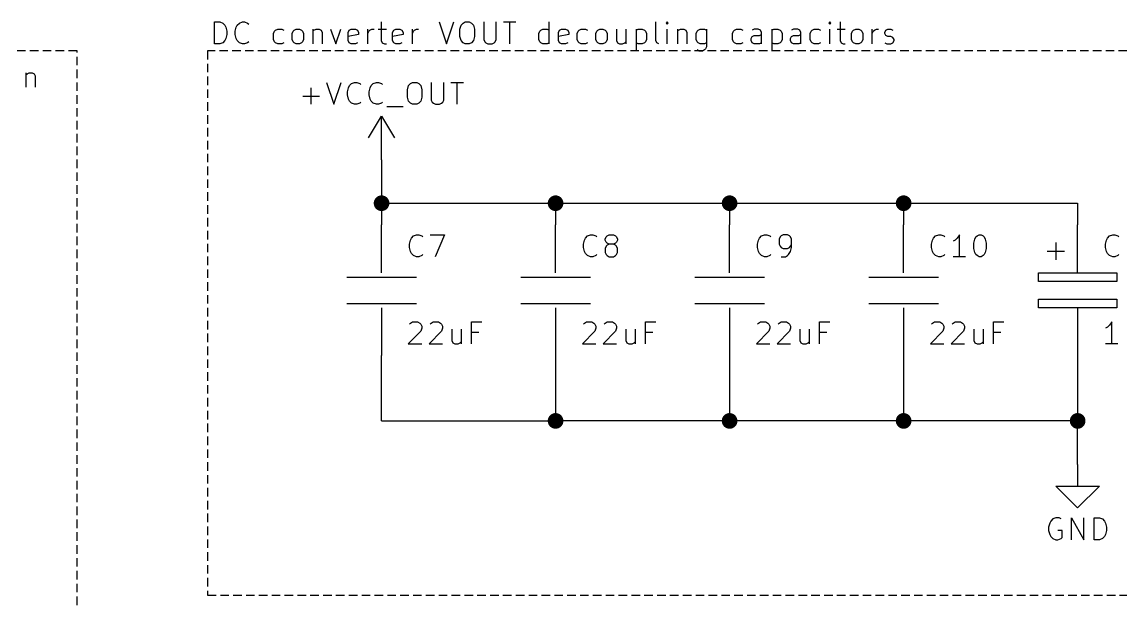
# Model space of a CAD drawing. Header units: millimetres. Extents: x 10 to 287, y -200 to -10.
# Drawn here: x 145.4 to 209.5, y -104.4 to -70.7 of the extents above; entities that cross this region are included whole.
import ezdxf

# ---------------------------------------------------------------- set-up
doc = ezdxf.new("R2010")
doc.units = ezdxf.units.MM
doc.linetypes.add('DASHED', pattern=[0.75, 0.5, -0.25])
for name, color, linetype in [('CYAN', 134, 'CONTINUOUS'), ('GREEN', 94, 'CONTINUOUS'), ('LIGHTBLUE', 172, 'CONTINUOUS'), ('RED', 14, 'CONTINUOUS')]:
    doc.layers.add(name, color=color, linetype=linetype)

msp = doc.modelspace()

# ---------------------------------------------------------------- linework, layer by layer
at = {"layer": 'CYAN', "linetype": 'CONTINUOUS'}
for p, q in [((163.1647, -74.2392), (163.588, -75.5092)), ((163.588, -75.5092), (164.0114, -74.2392)), ((164.4952, -74.4207), (164.6162, -74.2997)), ((164.6162, -74.2997), (164.7976, -74.2392)), ((164.7976, -74.2392), (164.9185, -74.2392)), ((164.9185, -74.2392), (165.1, -74.2997)), ((165.1, -74.2997), (165.1604, -74.3602)), ((165.7652, -74.4207), (165.8862, -74.2997)), ((165.8862, -74.2997), (166.0676, -74.2392)), ((166.0676, -74.2392), (166.1885, -74.2392)), ((166.1885, -74.2392), (166.37, -74.2997)), ((166.37, -74.2997), (166.4304, -74.3602)), ((167.9423, -74.4207), (168.0633, -74.2997)), ((168.0633, -74.2997), (168.1842, -74.2392)), ((168.1842, -74.2392), (168.4261, -74.2392)), ((168.4261, -74.2392), (168.5471, -74.2997)), ((168.5471, -74.2997), (168.668, -74.4207)), ((169.2728, -74.2392), (169.2728, -75.2673)), ((169.9985, -75.2673), (169.9985, -74.2392)), ((170.4219, -74.2392), (171.1476, -74.2392)), ((170.7848, -75.5092), (170.7848, -74.2392)), ((162.2575, -75.5092), (162.2575, -74.5416)), ((164.3743, -74.7835), (164.4347, -74.5416)), ((164.3743, -74.9649), (164.3743, -74.7835)), ((164.4347, -75.2068), (164.3743, -74.9649)), ((164.4347, -74.5416), (164.4952, -74.4207)), ((165.6443, -74.7835), (165.7047, -74.5416)), ((165.6443, -74.9649), (165.6443, -74.7835)), ((165.7047, -75.2068), (165.6443, -74.9649)), ((165.7047, -74.5416), (165.7652, -74.4207)), ((167.8819, -74.6626), (167.9423, -74.4207)), ((167.8819, -75.0859), (167.8819, -74.6626)), ((168.668, -74.4207), (168.7285, -74.6626)), ((168.7285, -74.6626), (168.7285, -75.0859)), ((161.7737, -75.0254), (162.7414, -75.0254)), ((164.4952, -75.3278), (164.4347, -75.2068)), ((164.6162, -75.4488), (164.4952, -75.3278)), ((164.7976, -75.5092), (164.6162, -75.4488)), ((164.9185, -75.5092), (164.7976, -75.5092)), ((165.1, -75.4488), (164.9185, -75.5092)), ((165.1604, -75.3883), (165.1, -75.4488)), ((165.7652, -75.3278), (165.7047, -75.2068)), ((165.8862, -75.4488), (165.7652, -75.3278)), ((166.0676, -75.5092), (165.8862, -75.4488)), ((166.1885, -75.5092), (166.0676, -75.5092)), ((166.37, -75.4488), (166.1885, -75.5092)), ((166.4304, -75.3883), (166.37, -75.4488)), ((166.6724, -75.6302), (167.64, -75.6302)), ((167.9423, -75.3278), (167.8819, -75.0859)), ((168.0633, -75.4488), (167.9423, -75.3278)), ((168.1842, -75.5092), (168.0633, -75.4488)), ((168.4261, -75.5092), (168.1842, -75.5092)), ((168.5471, -75.4488), (168.4261, -75.5092)), ((168.668, -75.3278), (168.5471, -75.4488)), ((168.7285, -75.0859), (168.668, -75.3278)), ((169.2728, -75.2673), (169.3333, -75.3883)), ((169.3333, -75.3883), (169.3938, -75.4488)), ((169.3938, -75.4488), (169.5147, -75.5092)), ((169.5147, -75.5092), (169.7566, -75.5092)), ((169.7566, -75.5092), (169.8776, -75.4488)), ((169.8776, -75.4488), (169.9381, -75.3883)), ((169.9381, -75.3883), (169.9985, -75.2673)), ((168.0535, -83.4316), (168.114, -83.3107)), ((168.114, -83.3107), (168.235, -83.1897)), ((168.235, -83.1897), (168.4164, -83.1292)), ((168.4164, -83.1292), (168.5373, -83.1292)), ((168.5373, -83.1292), (168.7188, -83.1897)), ((168.7188, -83.1897), (168.7792, -83.2502)), ((169.2026, -83.1292), (170.0492, -83.1292)), ((170.0492, -83.1292), (169.505, -84.3992)), ((178.2135, -83.4316), (178.274, -83.3107)), ((178.274, -83.3107), (178.395, -83.1897)), ((178.395, -83.1897), (178.5764, -83.1292)), ((178.5764, -83.1292), (178.6973, -83.1292)), ((178.6973, -83.1292), (178.8788, -83.1897)), ((178.8788, -83.1897), (178.9392, -83.2502)), ((179.4231, -83.3711), (179.4835, -83.2502)), ((179.4835, -83.2502), (179.544, -83.1897)), ((179.544, -83.1897), (179.665, -83.1292)), ((179.665, -83.1292), (179.9069, -83.1292)), ((179.9069, -83.1292), (180.0278, -83.1897)), ((180.0278, -83.1897), (180.0883, -83.2502)), ((180.0883, -83.2502), (180.1488, -83.3711)), ((188.3735, -83.4316), (188.434, -83.3107)), ((188.434, -83.3107), (188.555, -83.1897)), ((188.555, -83.1897), (188.7364, -83.1292)), ((188.7364, -83.1292), (188.8573, -83.1292)), ((188.8573, -83.1292), (189.0388, -83.1897)), ((189.0388, -83.1897), (189.0992, -83.2502)), ((189.6435, -83.2502), (189.5831, -83.3711)), ((189.704, -83.1897), (189.6435, -83.2502)), ((189.825, -83.1292), (189.704, -83.1897)), ((190.0669, -83.1292), (189.825, -83.1292)), ((190.1878, -83.1897), (190.0669, -83.1292)), ((190.2483, -83.2502), (190.1878, -83.1897)), ((190.3088, -83.3711), (190.2483, -83.2502)), ((198.5335, -83.4316), (198.594, -83.3107)), ((198.594, -83.3107), (198.715, -83.1897)), ((198.715, -83.1897), (198.8964, -83.1292)), ((198.8964, -83.1292), (199.0173, -83.1292)), ((199.0173, -83.1292), (199.1988, -83.1897)), ((199.1988, -83.1897), (199.2592, -83.2502)), ((199.985, -83.3107), (199.864, -83.4316)), ((200.1059, -83.1292), (199.985, -83.3107)), ((200.1059, -84.3992), (200.1059, -83.1292)), ((201.013, -83.3711), (201.0735, -83.2502)), ((201.0735, -83.2502), (201.134, -83.1897)), ((201.134, -83.1897), (201.2549, -83.1292)), ((201.2549, -83.1292), (201.3759, -83.1292)), ((201.3759, -83.1292), (201.4968, -83.1897)), ((201.4968, -83.1897), (201.5573, -83.2502)), ((201.5573, -83.2502), (201.6178, -83.3711)), ((208.6935, -83.4316), (208.754, -83.3107)), ((208.754, -83.3107), (208.875, -83.1897)), ((208.875, -83.1897), (209.0564, -83.1292)), ((209.0564, -83.1292), (209.1773, -83.1292)), ((209.1773, -83.1292), (209.3588, -83.1897)), ((209.3588, -83.1897), (209.4192, -83.2502)), ((167.9931, -83.6735), (168.0535, -83.4316)), ((167.9931, -83.8549), (167.9931, -83.6735)), ((168.0535, -84.0968), (167.9931, -83.8549)), ((178.1531, -83.6735), (178.2135, -83.4316)), ((178.1531, -83.8549), (178.1531, -83.6735)), ((178.2135, -84.0968), (178.1531, -83.8549)), ((179.4231, -83.4316), (179.4231, -83.3711)), ((179.4835, -83.5526), (179.4231, -83.4316)), ((179.4835, -83.7945), (179.4231, -83.9154)), ((179.4231, -83.9154), (179.4231, -84.1573)), ((179.544, -83.613), (179.4835, -83.5526)), ((179.544, -83.734), (179.4835, -83.7945)), ((179.665, -83.6735), (179.544, -83.613)), ((179.665, -83.6735), (179.544, -83.734)), ((179.9069, -83.6735), (179.665, -83.6735)), ((180.0278, -83.613), (179.9069, -83.6735)), ((180.0278, -83.734), (179.9069, -83.6735)), ((180.0883, -83.5526), (180.0278, -83.613)), ((180.0883, -83.7945), (180.0278, -83.734)), ((180.1488, -83.4316), (180.0883, -83.5526)), ((180.1488, -83.9154), (180.0883, -83.7945)), ((180.1488, -83.3711), (180.1488, -83.4316)), ((180.1488, -84.1573), (180.1488, -83.9154)), ((188.3131, -83.6735), (188.3735, -83.4316)), ((188.3131, -83.8549), (188.3131, -83.6735)), ((188.3735, -84.0968), (188.3131, -83.8549)), ((189.5831, -83.3711), (189.5831, -83.6735)), ((189.5831, -83.6735), (189.6435, -83.7945)), ((189.6435, -83.7945), (189.704, -83.8549)), ((189.704, -83.8549), (189.825, -83.9154)), ((189.825, -83.9154), (190.0669, -83.9154)), ((190.0669, -83.9154), (190.1878, -83.8549)), ((190.1878, -83.8549), (190.2483, -83.7945)), ((190.2483, -83.7945), (190.3088, -83.6735)), ((190.2483, -84.0968), (190.3088, -83.8549)), ((190.3088, -83.8549), (190.3088, -83.3711)), ((198.4731, -83.6735), (198.5335, -83.4316)), ((198.4731, -83.8549), (198.4731, -83.6735)), ((198.5335, -84.0968), (198.4731, -83.8549)), ((199.864, -83.4316), (199.7431, -83.4921)), ((200.9526, -83.613), (201.013, -83.3711)), ((200.9526, -83.9154), (200.9526, -83.613)), ((201.013, -84.1573), (200.9526, -83.9154)), ((201.6178, -83.3711), (201.6783, -83.613)), ((201.6783, -83.9154), (201.6178, -84.1573)), ((201.6783, -83.613), (201.6783, -83.9154)), ((208.6331, -83.6735), (208.6935, -83.4316)), ((208.6331, -83.8549), (208.6331, -83.6735)), ((208.6935, -84.0968), (208.6331, -83.8549)), ((168.114, -84.2178), (168.0535, -84.0968)), ((168.235, -84.3388), (168.114, -84.2178)), ((168.4164, -84.3992), (168.235, -84.3388)), ((168.5373, -84.3992), (168.4164, -84.3992)), ((168.7188, -84.3388), (168.5373, -84.3992)), ((168.7792, -84.2783), (168.7188, -84.3388)), ((178.274, -84.2178), (178.2135, -84.0968)), ((178.395, -84.3388), (178.274, -84.2178)), ((178.5764, -84.3992), (178.395, -84.3388)), ((178.6973, -84.3992), (178.5764, -84.3992)), ((178.8788, -84.3388), (178.6973, -84.3992)), ((178.9392, -84.2783), (178.8788, -84.3388)), ((179.4231, -84.1573), (179.4835, -84.2783)), ((179.4835, -84.2783), (179.544, -84.3388)), ((179.544, -84.3388), (179.665, -84.3992)), ((179.665, -84.3992), (179.9069, -84.3992)), ((179.9069, -84.3992), (180.0278, -84.3388)), ((180.0278, -84.3388), (180.0883, -84.2783)), ((180.0883, -84.2783), (180.1488, -84.1573)), ((188.434, -84.2178), (188.3735, -84.0968)), ((188.555, -84.3388), (188.434, -84.2178)), ((188.7364, -84.3992), (188.555, -84.3388)), ((188.8573, -84.3992), (188.7364, -84.3992)), ((189.0388, -84.3388), (188.8573, -84.3992)), ((189.0992, -84.2783), (189.0388, -84.3388)), ((189.704, -84.3992), (189.9459, -84.3992)), ((189.9459, -84.3992), (190.0669, -84.3388)), ((190.0669, -84.3388), (190.1273, -84.2783)), ((190.1273, -84.2783), (190.2483, -84.0968)), ((198.594, -84.2178), (198.5335, -84.0968)), ((198.715, -84.3388), (198.594, -84.2178)), ((198.8964, -84.3992), (198.715, -84.3388)), ((199.0173, -84.3992), (198.8964, -84.3992)), ((199.1988, -84.3388), (199.0173, -84.3992)), ((199.2592, -84.2783), (199.1988, -84.3388)), ((200.4688, -84.3992), (199.7431, -84.3992)), ((201.0735, -84.2783), (201.013, -84.1573)), ((201.134, -84.3388), (201.0735, -84.2783)), ((201.2549, -84.3992), (201.134, -84.3388)), ((201.3759, -84.3992), (201.2549, -84.3992)), ((201.4968, -84.3388), (201.3759, -84.3992)), ((201.5573, -84.2783), (201.4968, -84.3388)), ((201.6178, -84.1573), (201.5573, -84.2783)), ((208.754, -84.2178), (208.6935, -84.0968)), ((208.875, -84.3388), (208.754, -84.2178)), ((209.0564, -84.3992), (208.875, -84.3388)), ((209.1773, -84.3992), (209.0564, -84.3992)), ((209.3588, -84.3388), (209.1773, -84.3992)), ((209.4192, -84.2783), (209.3588, -84.3388)), ((167.9931, -88.3302), (168.0535, -88.2697)), ((168.0535, -88.2697), (168.1745, -88.2092)), ((168.1745, -88.2092), (168.4769, -88.2092)), ((168.4769, -88.2092), (168.5978, -88.2697)), ((168.5978, -88.2697), (168.6583, -88.3302)), ((168.6583, -88.3302), (168.7188, -88.4511)), ((168.7188, -88.4511), (168.7188, -88.5721)), ((169.2026, -88.3302), (169.263, -88.2697)), ((169.263, -88.2697), (169.384, -88.2092)), ((169.384, -88.2092), (169.6864, -88.2092)), ((169.6864, -88.2092), (169.8073, -88.2697)), ((169.8073, -88.2697), (169.8678, -88.3302)), ((169.8678, -88.3302), (169.9283, -88.4511)), ((169.9283, -88.4511), (169.9283, -88.5721)), ((171.6215, -89.4792), (171.6215, -88.2092)), ((171.6215, -88.2092), (172.2263, -88.2092)), ((178.1531, -88.3302), (178.2135, -88.2697)), ((178.2135, -88.2697), (178.3345, -88.2092)), ((178.3345, -88.2092), (178.6369, -88.2092)), ((178.6369, -88.2092), (178.7578, -88.2697)), ((178.7578, -88.2697), (178.8183, -88.3302)), ((178.8183, -88.3302), (178.8788, -88.4511)), ((178.8788, -88.4511), (178.8788, -88.5721)), ((179.3626, -88.3302), (179.423, -88.2697)), ((179.423, -88.2697), (179.544, -88.2092)), ((179.544, -88.2092), (179.8464, -88.2092)), ((179.8464, -88.2092), (179.9673, -88.2697)), ((179.9673, -88.2697), (180.0278, -88.3302)), ((180.0278, -88.3302), (180.0883, -88.4511)), ((180.0883, -88.4511), (180.0883, -88.5721)), ((181.7815, -89.4792), (181.7815, -88.2092)), ((181.7815, -88.2092), (182.3863, -88.2092)), ((188.3131, -88.3302), (188.3735, -88.2697)), ((188.3735, -88.2697), (188.4945, -88.2092)), ((188.4945, -88.2092), (188.7969, -88.2092)), ((188.7969, -88.2092), (188.9178, -88.2697)), ((188.9178, -88.2697), (188.9783, -88.3302)), ((188.9783, -88.3302), (189.0388, -88.4511)), ((189.0388, -88.4511), (189.0388, -88.5721)), ((189.5226, -88.3302), (189.583, -88.2697)), ((189.583, -88.2697), (189.704, -88.2092)), ((189.704, -88.2092), (190.0064, -88.2092)), ((190.0064, -88.2092), (190.1273, -88.2697)), ((190.1273, -88.2697), (190.1878, -88.3302)), ((190.1878, -88.3302), (190.2483, -88.4511)), ((190.2483, -88.4511), (190.2483, -88.5721)), ((191.9415, -89.4792), (191.9415, -88.2092)), ((191.9415, -88.2092), (192.5463, -88.2092)), ((198.4731, -88.3302), (198.5335, -88.2697)), ((198.5335, -88.2697), (198.6545, -88.2092)), ((198.6545, -88.2092), (198.9569, -88.2092)), ((198.9569, -88.2092), (199.0778, -88.2697)), ((199.0778, -88.2697), (199.1383, -88.3302)), ((199.1383, -88.3302), (199.1988, -88.4511)), ((199.1988, -88.4511), (199.1988, -88.5721)), ((199.6826, -88.3302), (199.743, -88.2697)), ((199.743, -88.2697), (199.864, -88.2092)), ((199.864, -88.2092), (200.1664, -88.2092)), ((200.1664, -88.2092), (200.2873, -88.2697)), ((200.2873, -88.2697), (200.3478, -88.3302)), ((200.3478, -88.3302), (200.4083, -88.4511)), ((200.4083, -88.4511), (200.4083, -88.5721)), ((202.1015, -89.4792), (202.1015, -88.2092)), ((202.1015, -88.2092), (202.7063, -88.2092)), ((208.875, -88.3907), (208.754, -88.5116)), ((208.9959, -88.2092), (208.875, -88.3907)), ((208.9959, -89.4792), (208.9959, -88.2092)), ((168.6583, -88.7535), (167.9326, -89.4792)), ((168.7188, -88.5721), (168.6583, -88.7535)), ((169.8678, -88.7535), (169.1421, -89.4792)), ((169.9283, -88.5721), (169.8678, -88.7535)), ((170.4725, -88.6326), (170.4725, -89.2978)), ((171.0168, -88.6326), (171.0168, -89.4792)), ((172.0449, -88.814), (171.6215, -88.814)), ((178.8183, -88.7535), (178.0926, -89.4792)), ((178.8788, -88.5721), (178.8183, -88.7535)), ((180.0278, -88.7535), (179.3021, -89.4792)), ((180.0883, -88.5721), (180.0278, -88.7535)), ((180.6325, -88.6326), (180.6325, -89.2978)), ((181.1768, -88.6326), (181.1768, -89.4792)), ((182.2049, -88.814), (181.7815, -88.814)), ((188.9783, -88.7535), (188.2526, -89.4792)), ((189.0388, -88.5721), (188.9783, -88.7535)), ((190.1878, -88.7535), (189.4621, -89.4792)), ((190.2483, -88.5721), (190.1878, -88.7535)), ((190.7925, -88.6326), (190.7925, -89.2978)), ((191.3368, -88.6326), (191.3368, -89.4792)), ((192.3649, -88.814), (191.9415, -88.814)), ((199.1383, -88.7535), (198.4126, -89.4792)), ((199.1988, -88.5721), (199.1383, -88.7535)), ((200.3478, -88.7535), (199.6221, -89.4792)), ((200.4083, -88.5721), (200.3478, -88.7535)), ((200.9525, -88.6326), (200.9525, -89.2978)), ((201.4968, -88.6326), (201.4968, -89.4792)), ((202.5249, -88.814), (202.1015, -88.814)), ((208.754, -88.5116), (208.6331, -88.5721)), ((167.9326, -89.4792), (168.7188, -89.4792)), ((169.1421, -89.4792), (169.9283, -89.4792)), ((170.4725, -89.2978), (170.533, -89.4188)), ((170.533, -89.4188), (170.654, -89.4792)), ((170.654, -89.4792), (170.8354, -89.4792)), ((170.8354, -89.4792), (170.9563, -89.4188)), ((170.9563, -89.4188), (171.0168, -89.3583)), ((178.0926, -89.4792), (178.8788, -89.4792)), ((179.3021, -89.4792), (180.0883, -89.4792)), ((180.6325, -89.2978), (180.693, -89.4188)), ((180.693, -89.4188), (180.814, -89.4792)), ((180.814, -89.4792), (180.9954, -89.4792)), ((180.9954, -89.4792), (181.1163, -89.4188)), ((181.1163, -89.4188), (181.1768, -89.3583)), ((188.2526, -89.4792), (189.0388, -89.4792)), ((189.4621, -89.4792), (190.2483, -89.4792)), ((190.7925, -89.2978), (190.853, -89.4188)), ((190.853, -89.4188), (190.974, -89.4792)), ((190.974, -89.4792), (191.1554, -89.4792)), ((191.1554, -89.4792), (191.2763, -89.4188)), ((191.2763, -89.4188), (191.3368, -89.3583)), ((198.4126, -89.4792), (199.1988, -89.4792)), ((199.6221, -89.4792), (200.4083, -89.4792)), ((200.9525, -89.2978), (201.013, -89.4188)), ((201.013, -89.4188), (201.134, -89.4792)), ((201.134, -89.4792), (201.3154, -89.4792)), ((201.3154, -89.4792), (201.4363, -89.4188)), ((201.4363, -89.4188), (201.4968, -89.3583)), ((209.3588, -89.4792), (208.6331, -89.4792)), ((205.3771, -99.9416), (205.3167, -100.1835)), ((205.4376, -99.8207), (205.3771, -99.9416)), ((205.5586, -99.6997), (205.4376, -99.8207)), ((205.74, -99.6392), (205.5586, -99.6997)), ((205.9214, -99.6392), (205.74, -99.6392)), ((206.0424, -99.6997), (205.9214, -99.6392)), ((206.6471, -100.9092), (206.6471, -99.6392)), ((206.6471, -99.6392), (207.3728, -100.9092)), ((207.3728, -100.9092), (207.3728, -99.6392)), ((207.9776, -100.9092), (207.9776, -99.6392)), ((207.9776, -99.6392), (208.28, -99.6392)), ((208.28, -99.6392), (208.4614, -99.6997)), ((208.4614, -99.6997), (208.5824, -99.8207)), ((208.5824, -99.8207), (208.6429, -99.9416)), ((208.6429, -99.9416), (208.7033, -100.1835)), ((205.3167, -100.1835), (205.3167, -100.3649)), ((205.3167, -100.3649), (205.3771, -100.6068)), ((205.3771, -100.6068), (205.4376, -100.7278)), ((206.1028, -100.3649), (205.8609, -100.3649)), ((206.1028, -100.7883), (206.1028, -100.3649)), ((208.6429, -100.6068), (208.5824, -100.7278)), ((208.7033, -100.3649), (208.6429, -100.6068)), ((208.7033, -100.1835), (208.7033, -100.3649)), ((205.4376, -100.7278), (205.5586, -100.8488)), ((205.5586, -100.8488), (205.74, -100.9092)), ((205.74, -100.9092), (205.8609, -100.9092)), ((205.8609, -100.9092), (206.0424, -100.8488)), ((206.0424, -100.8488), (206.1028, -100.7883)), ((208.28, -100.9092), (207.9776, -100.9092)), ((208.4614, -100.8488), (208.28, -100.9092)), ((208.5824, -100.7278), (208.4614, -100.8488))]:
    msp.add_line(p, q, dxfattribs=at)
at = {"layer": 'GREEN', "linetype": 'CONTINUOUS'}
for p, q in [((166.37, -78.74), (166.37, -81.28)), ((166.37, -81.28), (176.53, -81.28)), ((166.37, -81.28), (166.37, -82.55)), ((176.53, -81.28), (186.69, -81.28)), ((176.53, -81.28), (176.53, -82.55)), ((186.69, -81.28), (196.85, -81.28)), ((186.69, -81.28), (186.69, -82.55)), ((196.85, -81.28), (207.01, -81.28)), ((196.85, -81.28), (196.85, -82.55)), ((207.01, -81.28), (207.01, -82.55)), ((166.37, -93.98), (166.37, -90.17)), ((176.53, -90.17), (176.53, -93.98)), ((186.69, -90.17), (186.69, -93.98)), ((196.85, -90.17), (196.85, -93.98)), ((207.01, -90.17), (207.01, -93.98)), ((166.37, -93.98), (176.53, -93.98)), ((186.69, -93.98), (176.53, -93.98)), ((196.85, -93.98), (186.69, -93.98)), ((207.01, -93.98), (196.85, -93.98)), ((207.01, -96.52), (207.01, -93.98))]:
    msp.add_line(p, q, dxfattribs=at)
at = {"layer": 'GREEN', "const_width": 0.4572}
for points in [[(166.1414, -81.28, 1), (166.5986, -81.28, 1)], [(176.3014, -81.28, 1), (176.7586, -81.28, 1)], [(186.4614, -81.28, 1), (186.9186, -81.28, 1)], [(196.6214, -81.28, 1), (197.0786, -81.28, 1)], [(176.3014, -93.98, 1), (176.7586, -93.98, 1)], [(186.4614, -93.98, 1), (186.9186, -93.98, 1)], [(196.6214, -93.98, 1), (197.0786, -93.98, 1)], [(206.7814, -93.98, 1), (207.2386, -93.98, 1)]]:
    msp.add_lwpolyline(points, format="xyb", close=True, dxfattribs=at)
at = {"layer": 'LIGHTBLUE', "linetype": 'CONTINUOUS'}
for p, q in [((156.6167, -71.9762), (156.6167, -70.7062)), ((156.6167, -70.7062), (156.9191, -70.7062)), ((156.9191, -70.7062), (157.1005, -70.7667)), ((157.1005, -70.7667), (157.2215, -70.8877)), ((157.2215, -70.8877), (157.282, -71.0086)), ((157.282, -71.0086), (157.3424, -71.2505)), ((157.8263, -71.2505), (157.8867, -71.0086)), ((157.8867, -71.0086), (157.9472, -70.8877)), ((157.9472, -70.8877), (158.0682, -70.7667)), ((158.0682, -70.7667), (158.2496, -70.7062)), ((158.2496, -70.7062), (158.3705, -70.7062)), ((158.3705, -70.7062), (158.552, -70.7667)), ((158.552, -70.7667), (158.6124, -70.8272)), ((160.1848, -71.19), (160.3058, -71.1296)), ((160.3058, -71.1296), (160.5477, -71.1296)), ((160.5477, -71.1296), (160.6686, -71.19)), ((161.2734, -71.19), (161.3944, -71.1296)), ((161.3944, -71.1296), (161.5758, -71.1296)), ((161.5758, -71.1296), (161.6967, -71.19)), ((162.3619, -71.1296), (162.3619, -71.9762)), ((162.4224, -71.19), (162.5434, -71.1296)), ((162.5434, -71.1296), (162.7248, -71.1296)), ((162.7248, -71.1296), (162.8457, -71.19)), ((163.39, -71.1296), (163.6924, -71.9762)), ((163.6924, -71.9762), (163.9947, -71.1296)), ((164.4785, -71.19), (164.5995, -71.1296)), ((164.5995, -71.1296), (164.8414, -71.1296)), ((164.8414, -71.1296), (164.9623, -71.19)), ((165.5671, -71.9762), (165.5671, -71.1296)), ((165.6881, -71.19), (165.809, -71.1296)), ((165.809, -71.1296), (165.93, -71.1296)), ((166.1719, -71.1296), (166.6557, -71.1296)), ((166.3533, -70.7062), (166.3533, -71.7948)), ((167.079, -71.19), (167.2, -71.1296)), ((167.2, -71.1296), (167.4419, -71.1296)), ((167.4419, -71.1296), (167.5628, -71.19)), ((168.1676, -71.9762), (168.1676, -71.1296)), ((168.2886, -71.19), (168.4095, -71.1296)), ((168.4095, -71.1296), (168.5305, -71.1296)), ((169.74, -70.7062), (170.1633, -71.9762)), ((170.1633, -71.9762), (170.5867, -70.7062)), ((170.9496, -71.1296), (171.01, -70.8877)), ((170.9496, -71.5529), (170.9496, -71.1296)), ((171.01, -70.8877), (171.131, -70.7667)), ((171.131, -70.7667), (171.2519, -70.7062)), ((171.2519, -70.7062), (171.4938, -70.7062)), ((171.4938, -70.7062), (171.6148, -70.7667)), ((171.6148, -70.7667), (171.7357, -70.8877)), ((171.7357, -70.8877), (171.7962, -71.1296)), ((171.7962, -71.1296), (171.7962, -71.5529)), ((172.3405, -70.7062), (172.3405, -71.7343)), ((173.0662, -71.7343), (173.0662, -70.7062)), ((173.4896, -70.7062), (174.2153, -70.7062)), ((173.8525, -71.9762), (173.8525, -70.7062)), ((175.6667, -71.19), (175.7877, -71.1296)), ((175.7877, -71.1296), (176.0296, -71.1296)), ((176.0296, -71.1296), (176.1505, -71.19)), ((176.1505, -71.9762), (176.1505, -70.7062)), ((176.7552, -71.19), (176.8762, -71.1296)), ((176.8762, -71.1296), (177.1181, -71.1296)), ((177.1181, -71.1296), (177.239, -71.19)), ((177.9043, -71.19), (178.0253, -71.1296)), ((178.0253, -71.1296), (178.2672, -71.1296)), ((178.2672, -71.1296), (178.3881, -71.19)), ((178.9929, -71.19), (179.1139, -71.1296)), ((179.1139, -71.1296), (179.2953, -71.1296)), ((179.2953, -71.1296), (179.4162, -71.19)), ((180.0814, -71.1296), (180.0814, -71.7948)), ((180.6257, -71.1296), (180.6257, -71.9762)), ((181.2304, -71.1296), (181.2304, -72.3996)), ((181.2304, -71.19), (181.3514, -71.1296)), ((181.3514, -71.1296), (181.5933, -71.1296)), ((181.5933, -71.1296), (181.7142, -71.19)), ((182.3794, -71.7948), (182.3794, -70.7062)), ((183.0446, -70.7062), (182.9842, -70.7667)), ((182.9842, -70.7667), (183.0446, -70.8272)), ((183.1051, -70.7667), (183.0446, -70.7062)), ((183.0446, -70.7062), (183.0446, -70.8272)), ((183.0446, -70.8272), (183.1051, -70.7667)), ((183.0446, -71.9762), (183.0446, -71.1296)), ((183.6494, -71.1296), (183.6494, -71.9762)), ((183.7099, -71.19), (183.8309, -71.1296)), ((183.8309, -71.1296), (184.0123, -71.1296)), ((184.0123, -71.1296), (184.1332, -71.19)), ((184.8589, -71.19), (184.9799, -71.1296)), ((184.9799, -71.1296), (185.2218, -71.1296)), ((185.2218, -71.1296), (185.3427, -71.19)), ((185.3427, -71.1296), (185.3427, -72.1577)), ((186.9755, -71.19), (187.0965, -71.1296)), ((187.0965, -71.1296), (187.3384, -71.1296)), ((187.3384, -71.1296), (187.4593, -71.19)), ((188.1246, -71.1296), (188.0036, -71.19)), ((188.3665, -71.1296), (188.1246, -71.1296)), ((188.4874, -71.19), (188.3665, -71.1296)), ((189.1526, -71.1296), (189.1526, -72.3996)), ((189.1526, -71.19), (189.2736, -71.1296)), ((189.2736, -71.1296), (189.5155, -71.1296)), ((189.5155, -71.1296), (189.6364, -71.19)), ((190.4226, -71.1296), (190.3016, -71.19)), ((190.6645, -71.1296), (190.4226, -71.1296)), ((190.7854, -71.19), (190.6645, -71.1296)), ((191.5111, -71.19), (191.6321, -71.1296)), ((191.6321, -71.1296), (191.874, -71.1296)), ((191.874, -71.1296), (191.9949, -71.19)), ((192.5392, -70.7062), (192.4788, -70.7667)), ((192.4788, -70.7667), (192.5392, -70.8272)), ((192.5997, -70.7667), (192.5392, -70.7062)), ((192.5392, -70.7062), (192.5392, -70.8272)), ((192.5392, -70.8272), (192.5997, -70.7667)), ((192.5392, -71.9762), (192.5392, -71.1296)), ((192.9626, -71.1296), (193.4464, -71.1296)), ((193.144, -70.7062), (193.144, -71.7948)), ((193.9302, -71.19), (194.0512, -71.1296)), ((194.0512, -71.1296), (194.2326, -71.1296)), ((194.2326, -71.1296), (194.3535, -71.19)), ((195.0187, -71.9762), (195.0187, -71.1296)), ((195.1397, -71.19), (195.2606, -71.1296)), ((195.2606, -71.1296), (195.3816, -71.1296)), ((195.8049, -71.19), (195.9259, -71.1296)), ((195.9259, -71.1296), (196.1073, -71.1296)), ((196.1073, -71.1296), (196.2283, -71.19)), ((157.2215, -71.7948), (157.1005, -71.9158)), ((157.282, -71.6738), (157.2215, -71.7948)), ((157.3424, -71.4319), (157.282, -71.6738)), ((157.3424, -71.2505), (157.3424, -71.4319)), ((157.8263, -71.4319), (157.8263, -71.2505)), ((157.8867, -71.6738), (157.8263, -71.4319)), ((157.9472, -71.7948), (157.8867, -71.6738)), ((158.0682, -71.9158), (157.9472, -71.7948)), ((160.0639, -71.3715), (160.1243, -71.2505)), ((160.0639, -71.7343), (160.0639, -71.3715)), ((160.1243, -71.8553), (160.0639, -71.7343)), ((160.1243, -71.2505), (160.1848, -71.19)), ((161.1525, -71.3715), (161.2129, -71.2505)), ((161.1525, -71.7343), (161.1525, -71.3715)), ((161.2129, -71.8553), (161.1525, -71.7343)), ((161.2129, -71.2505), (161.2734, -71.19)), ((161.6967, -71.19), (161.7572, -71.2505)), ((161.7572, -71.2505), (161.8177, -71.3715)), ((161.8177, -71.7343), (161.7572, -71.8553)), ((161.8177, -71.3715), (161.8177, -71.7343)), ((162.3619, -71.2505), (162.4224, -71.19)), ((162.8457, -71.19), (162.9062, -71.311)), ((162.9062, -71.311), (162.9062, -71.9762)), ((164.4181, -71.311), (164.4785, -71.19)), ((164.4181, -71.7948), (164.4181, -71.311)), ((165.0228, -71.4319), (164.4181, -71.5529)), ((164.4785, -71.9158), (164.4181, -71.7948)), ((164.9623, -71.19), (165.0228, -71.311)), ((165.0228, -71.311), (165.0228, -71.4319)), ((165.5671, -71.3715), (165.6276, -71.2505)), ((165.6276, -71.2505), (165.6881, -71.19)), ((166.3533, -71.7948), (166.4138, -71.9158)), ((167.0186, -71.311), (167.079, -71.19)), ((167.0186, -71.7948), (167.0186, -71.311)), ((167.6233, -71.4319), (167.0186, -71.5529)), ((167.079, -71.9158), (167.0186, -71.7948)), ((167.5628, -71.19), (167.6233, -71.311)), ((167.6233, -71.311), (167.6233, -71.4319)), ((168.1676, -71.3715), (168.2281, -71.2505)), ((168.2281, -71.2505), (168.2886, -71.19)), ((171.01, -71.7948), (170.9496, -71.5529)), ((171.131, -71.9158), (171.01, -71.7948)), ((171.7357, -71.7948), (171.6148, -71.9158)), ((171.7962, -71.5529), (171.7357, -71.7948)), ((172.3405, -71.7343), (172.401, -71.8553)), ((173.0058, -71.8553), (173.0662, -71.7343)), ((175.5458, -71.3715), (175.6062, -71.2505)), ((175.5458, -71.7343), (175.5458, -71.3715)), ((175.6062, -71.8553), (175.5458, -71.7343)), ((175.6062, -71.2505), (175.6667, -71.19)), ((176.6948, -71.311), (176.7552, -71.19)), ((176.6948, -71.7948), (176.6948, -71.311)), ((177.2995, -71.4319), (176.6948, -71.5529)), ((176.7552, -71.9158), (176.6948, -71.7948)), ((177.239, -71.19), (177.2995, -71.311)), ((177.2995, -71.311), (177.2995, -71.4319)), ((177.7834, -71.3715), (177.8438, -71.2505)), ((177.7834, -71.7343), (177.7834, -71.3715)), ((177.8438, -71.8553), (177.7834, -71.7343)), ((177.8438, -71.2505), (177.9043, -71.19)), ((178.872, -71.3715), (178.9324, -71.2505)), ((178.872, -71.7343), (178.872, -71.3715)), ((178.9324, -71.8553), (178.872, -71.7343)), ((178.9324, -71.2505), (178.9929, -71.19)), ((179.4162, -71.19), (179.4767, -71.2505)), ((179.4767, -71.2505), (179.5372, -71.3715)), ((179.5372, -71.7343), (179.4767, -71.8553)), ((179.5372, -71.3715), (179.5372, -71.7343)), ((180.0814, -71.7948), (180.1419, -71.9158)), ((181.7142, -71.19), (181.7747, -71.2505)), ((181.7747, -71.2505), (181.8352, -71.3715)), ((181.8352, -71.7343), (181.7747, -71.8553)), ((181.8352, -71.3715), (181.8352, -71.7343)), ((182.4399, -71.9158), (182.3794, -71.7948)), ((183.6494, -71.2505), (183.7099, -71.19)), ((184.1332, -71.19), (184.1937, -71.311)), ((184.1937, -71.311), (184.1937, -71.9762)), ((184.738, -71.3715), (184.7984, -71.2505)), ((184.738, -71.7343), (184.738, -71.3715)), ((184.7984, -71.8553), (184.738, -71.7343)), ((184.7984, -71.2505), (184.8589, -71.19)), ((186.8546, -71.3715), (186.915, -71.2505)), ((186.8546, -71.7343), (186.8546, -71.3715)), ((186.915, -71.8553), (186.8546, -71.7343)), ((186.915, -71.2505), (186.9755, -71.19)), ((187.9432, -71.6738), (188.0036, -71.5529)), ((187.9432, -71.7948), (187.9432, -71.6738)), ((188.0036, -71.9158), (187.9432, -71.7948)), ((188.0036, -71.5529), (188.1246, -71.4924)), ((188.1246, -71.4924), (188.427, -71.4924)), ((188.427, -71.4924), (188.5479, -71.4319)), ((188.5479, -71.311), (188.4874, -71.19)), ((188.5479, -71.9762), (188.5479, -71.311)), ((189.6364, -71.19), (189.6969, -71.2505)), ((189.6969, -71.2505), (189.7574, -71.3715)), ((189.7574, -71.7343), (189.6969, -71.8553)), ((189.7574, -71.3715), (189.7574, -71.7343)), ((190.2412, -71.6738), (190.3016, -71.5529)), ((190.2412, -71.7948), (190.2412, -71.6738)), ((190.3016, -71.9158), (190.2412, -71.7948)), ((190.3016, -71.5529), (190.4226, -71.4924)), ((190.4226, -71.4924), (190.725, -71.4924)), ((190.725, -71.4924), (190.8459, -71.4319)), ((190.8459, -71.311), (190.7854, -71.19)), ((190.8459, -71.9762), (190.8459, -71.311)), ((191.3902, -71.3715), (191.4506, -71.2505)), ((191.3902, -71.7343), (191.3902, -71.3715)), ((191.4506, -71.8553), (191.3902, -71.7343)), ((191.4506, -71.2505), (191.5111, -71.19)), ((193.144, -71.7948), (193.2045, -71.9158)), ((193.8093, -71.3715), (193.8697, -71.2505)), ((193.8093, -71.7343), (193.8093, -71.3715)), ((193.8697, -71.8553), (193.8093, -71.7343)), ((193.8697, -71.2505), (193.9302, -71.19)), ((194.3535, -71.19), (194.414, -71.2505)), ((194.414, -71.2505), (194.4745, -71.3715)), ((194.4745, -71.7343), (194.414, -71.8553)), ((194.4745, -71.3715), (194.4745, -71.7343)), ((195.0187, -71.3715), (195.0792, -71.2505)), ((195.0792, -71.2505), (195.1397, -71.19)), ((195.7445, -71.311), (195.8049, -71.19)), ((195.7445, -71.3715), (195.7445, -71.311)), ((195.8049, -71.4924), (195.7445, -71.3715)), ((195.9259, -71.5529), (195.8049, -71.4924)), ((196.1073, -71.5529), (195.9259, -71.5529)), ((196.2283, -71.6134), (196.1073, -71.5529)), ((196.2887, -71.7343), (196.2283, -71.6134)), ((196.2283, -71.9158), (196.2887, -71.7948)), ((196.2887, -71.7948), (196.2887, -71.7343)), ((156.9191, -71.9762), (156.6167, -71.9762)), ((157.1005, -71.9158), (156.9191, -71.9762)), ((158.2496, -71.9762), (158.0682, -71.9158)), ((158.3705, -71.9762), (158.2496, -71.9762)), ((158.552, -71.9158), (158.3705, -71.9762)), ((158.6124, -71.8553), (158.552, -71.9158)), ((160.1848, -71.9158), (160.1243, -71.8553)), ((160.3058, -71.9762), (160.1848, -71.9158)), ((160.5477, -71.9762), (160.3058, -71.9762)), ((160.6686, -71.9158), (160.5477, -71.9762)), ((161.2734, -71.9158), (161.2129, -71.8553)), ((161.3944, -71.9762), (161.2734, -71.9158)), ((161.5758, -71.9762), (161.3944, -71.9762)), ((161.6967, -71.9158), (161.5758, -71.9762)), ((161.7572, -71.8553), (161.6967, -71.9158)), ((164.5995, -71.9762), (164.4785, -71.9158)), ((164.8414, -71.9762), (164.5995, -71.9762)), ((164.9623, -71.9158), (164.8414, -71.9762)), ((166.4138, -71.9158), (166.5348, -71.9762)), ((166.5348, -71.9762), (166.6557, -71.9762)), ((167.2, -71.9762), (167.079, -71.9158)), ((167.4419, -71.9762), (167.2, -71.9762)), ((167.5628, -71.9158), (167.4419, -71.9762)), ((171.2519, -71.9762), (171.131, -71.9158)), ((171.4938, -71.9762), (171.2519, -71.9762)), ((171.6148, -71.9158), (171.4938, -71.9762)), ((172.401, -71.8553), (172.4615, -71.9158)), ((172.4615, -71.9158), (172.5824, -71.9762)), ((172.5824, -71.9762), (172.8243, -71.9762)), ((172.8243, -71.9762), (172.9453, -71.9158)), ((172.9453, -71.9158), (173.0058, -71.8553)), ((175.6667, -71.9158), (175.6062, -71.8553)), ((175.7877, -71.9762), (175.6667, -71.9158)), ((176.0296, -71.9762), (175.7877, -71.9762)), ((176.1505, -71.9158), (176.0296, -71.9762)), ((176.8762, -71.9762), (176.7552, -71.9158)), ((177.1181, -71.9762), (176.8762, -71.9762)), ((177.239, -71.9158), (177.1181, -71.9762)), ((177.9043, -71.9158), (177.8438, -71.8553)), ((178.0253, -71.9762), (177.9043, -71.9158)), ((178.2672, -71.9762), (178.0253, -71.9762)), ((178.3881, -71.9158), (178.2672, -71.9762)), ((178.9929, -71.9158), (178.9324, -71.8553)), ((179.1139, -71.9762), (178.9929, -71.9158)), ((179.2953, -71.9762), (179.1139, -71.9762)), ((179.4162, -71.9158), (179.2953, -71.9762)), ((179.4767, -71.8553), (179.4162, -71.9158)), ((180.1419, -71.9158), (180.2629, -71.9762)), ((180.2629, -71.9762), (180.4443, -71.9762)), ((180.4443, -71.9762), (180.5652, -71.9158)), ((180.5652, -71.9158), (180.6257, -71.8553)), ((181.3514, -71.9762), (181.2304, -71.9158)), ((181.5933, -71.9762), (181.3514, -71.9762)), ((181.7142, -71.9158), (181.5933, -71.9762)), ((181.7747, -71.8553), (181.7142, -71.9158)), ((182.5609, -71.9762), (182.4399, -71.9158)), ((184.8589, -71.9158), (184.7984, -71.8553)), ((184.9194, -72.3996), (184.7984, -72.3391)), ((184.9799, -71.9762), (184.8589, -71.9158)), ((185.1008, -72.3996), (184.9194, -72.3996)), ((185.2218, -71.9762), (184.9799, -71.9762)), ((185.2218, -72.3391), (185.1008, -72.3996)), ((185.3427, -71.9158), (185.2218, -71.9762)), ((185.2822, -72.2786), (185.2218, -72.3391)), ((185.3427, -72.1577), (185.2822, -72.2786)), ((186.9755, -71.9158), (186.915, -71.8553)), ((187.0965, -71.9762), (186.9755, -71.9158)), ((187.3384, -71.9762), (187.0965, -71.9762)), ((187.4593, -71.9158), (187.3384, -71.9762)), ((188.1246, -71.9762), (188.0036, -71.9158)), ((188.427, -71.9762), (188.1246, -71.9762)), ((188.5479, -71.9158), (188.427, -71.9762)), ((189.2736, -71.9762), (189.1526, -71.9158)), ((189.5155, -71.9762), (189.2736, -71.9762)), ((189.6364, -71.9158), (189.5155, -71.9762)), ((189.6969, -71.8553), (189.6364, -71.9158)), ((190.4226, -71.9762), (190.3016, -71.9158)), ((190.725, -71.9762), (190.4226, -71.9762)), ((190.8459, -71.9158), (190.725, -71.9762)), ((191.5111, -71.9158), (191.4506, -71.8553)), ((191.6321, -71.9762), (191.5111, -71.9158)), ((191.874, -71.9762), (191.6321, -71.9762)), ((191.9949, -71.9158), (191.874, -71.9762)), ((193.2045, -71.9158), (193.3255, -71.9762)), ((193.3255, -71.9762), (193.4464, -71.9762)), ((193.9302, -71.9158), (193.8697, -71.8553)), ((194.0512, -71.9762), (193.9302, -71.9158)), ((194.2326, -71.9762), (194.0512, -71.9762)), ((194.3535, -71.9158), (194.2326, -71.9762)), ((194.414, -71.8553), (194.3535, -71.9158)), ((195.7445, -71.9158), (195.8654, -71.9762)), ((195.8654, -71.9762), (196.1073, -71.9762)), ((196.1073, -71.9762), (196.2283, -71.9158)), ((145.6098, -73.6696), (145.6098, -74.5162)), ((145.6703, -73.73), (145.7913, -73.6696)), ((145.7913, -73.6696), (145.9727, -73.6696)), ((145.9727, -73.6696), (146.0936, -73.73)), ((145.6098, -73.7905), (145.6703, -73.73)), ((146.0936, -73.73), (146.1541, -73.851)), ((146.1541, -73.851), (146.1541, -74.5162))]:
    msp.add_line(p, q, dxfattribs=at)
at = {"layer": 'LIGHTBLUE', "linetype": 'DASHED'}
for p, q in [((148.59, -72.39), (81.28, -72.39)), ((148.59, -125.73), (148.59, -72.39)), ((156.21, -72.39), (156.21, -104.14)), ((215.9, -72.39), (156.21, -72.39)), ((156.21, -104.14), (215.9, -104.14))]:
    msp.add_line(p, q, dxfattribs=at)
at = {"layer": 'RED', "linetype": 'CONTINUOUS'}
for p, q in [((165.608, -77.47), (166.37, -76.2)), ((166.37, -76.2), (167.132, -77.47)), ((166.37, -78.74), (166.37, -76.2)), ((166.37, -85.344), (166.37, -82.55)), ((176.53, -85.344), (176.53, -82.55)), ((186.69, -85.344), (186.69, -82.55)), ((196.85, -85.344), (196.85, -82.55)), ((207.01, -85.344), (207.01, -82.55)), ((205.74, -83.566), (205.74, -84.582)), ((205.232, -84.074), (206.248, -84.074)), ((164.338, -85.598), (168.402, -85.598)), ((174.498, -85.598), (178.562, -85.598)), ((184.658, -85.598), (188.722, -85.598)), ((194.818, -85.598), (198.882, -85.598)), ((204.724, -85.852), (204.724, -85.344)), ((204.724, -85.344), (209.296, -85.344)), ((209.296, -85.852), (204.724, -85.852)), ((209.296, -85.344), (209.296, -85.852)), ((164.338, -87.122), (168.402, -87.122)), ((174.498, -87.122), (178.562, -87.122)), ((184.658, -87.122), (188.722, -87.122)), ((194.818, -87.122), (198.882, -87.122)), ((204.724, -87.376), (204.724, -86.868)), ((204.724, -86.868), (209.296, -86.868)), ((209.296, -86.868), (209.296, -87.376)), ((166.37, -87.376), (166.37, -90.17)), ((176.53, -87.376), (176.53, -90.17)), ((186.69, -87.376), (186.69, -90.17)), ((196.85, -87.376), (196.85, -90.17)), ((209.296, -87.376), (204.724, -87.376)), ((207.01, -87.376), (207.01, -90.17)), ((207.01, -96.52), (207.01, -97.79)), ((207.01, -99.06), (205.74, -97.79)), ((205.74, -97.79), (207.01, -97.79)), ((207.01, -97.79), (208.28, -97.79)), ((208.28, -97.79), (207.01, -99.06))]:
    msp.add_line(p, q, dxfattribs=at)

doc.saveas('drawing.dxf')
